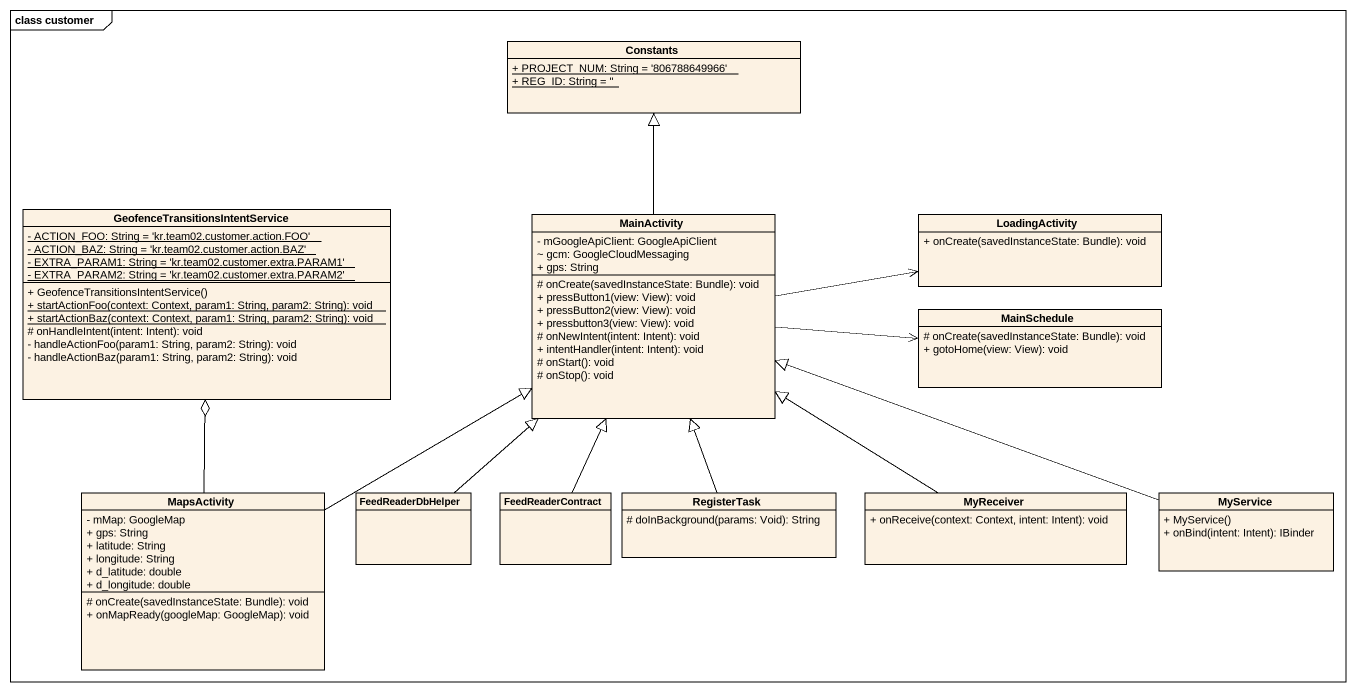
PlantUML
@startuml
mainframe class customer
hide circle
hide empty members
skinparam classAttributeIconSize 0
class Constants {
  {static} + PROJECT_NUM: String = '806788649966'
  {static} + REG_ID: String = ''
}
class "GeofenceTransitionsIntentService" as GeofenceTransitionsIntentSer {
  {static} - ACTION_FOO: String = 'kr.team02.customer.action.FOO'
  {static} - ACTION_BAZ: String = 'kr.team02.customer.action.BAZ'
  {static} - EXTRA_PARAM1: String = 'kr.team02.customer.extra.PARAM1'
  {static} - EXTRA_PARAM2: String = 'kr.team02.customer.extra.PARAM2'
  + GeofenceTransitionsIntentService()
  {static} + startActionFoo(context: Context, param1: String, param2: String): void
  {static} + startActionBaz(context: Context, param1: String, param2: String): void
  # onHandleIntent(intent: Intent): void
  - handleActionFoo(param1: String, param2: String): void
  - handleActionBaz(param1: String, param2: String): void
}
class MainActivity {
  - mGoogleApiClient: GoogleApiClient
  ~ gcm: GoogleCloudMessaging
  + gps: String
  # onCreate(savedInstanceState: Bundle): void
  + pressButton1(view: View): void
  + pressButton2(view: View): void
  + pressbutton3(view: View): void
  # onNewIntent(intent: Intent): void
  + intentHandler(intent: Intent): void
  # onStart(): void
  # onStop(): void
}
class LoadingActivity {
  + onCreate(savedInstanceState: Bundle): void
}
class MainSchedule {
  # onCreate(savedInstanceState: Bundle): void
  + gotoHome(view: View): void
}
class MapsActivity {
  - mMap: GoogleMap
  + gps: String
  + latitude: String
  + longitude: String
  + d_latitude: double
  + d_longitude: double
  # onCreate(savedInstanceState: Bundle): void
  + onMapReady(googleMap: GoogleMap): void
}
class FeedReaderDbHelper
class FeedReaderContract
class RegisterTask {
  # doInBackground(params: Void): String
}
class MyReceiver {
  + onReceive(context: Context, intent: Intent): void
}
class MyService {
  + MyService()
  + onBind(intent: Intent): IBinder
}
MainActivity -up-|> Constants
MainActivity -right-> LoadingActivity
MainActivity -right-> MainSchedule
MapsActivity -up-o GeofenceTransitionsIntentSer
MapsActivity -right-|> MainActivity
FeedReaderDbHelper -up-|> MainActivity
FeedReaderContract -up-|> MainActivity
RegisterTask -up-|> MainActivity
MyReceiver -up-|> MainActivity
MyService -left-|> MainActivity
@enduml
